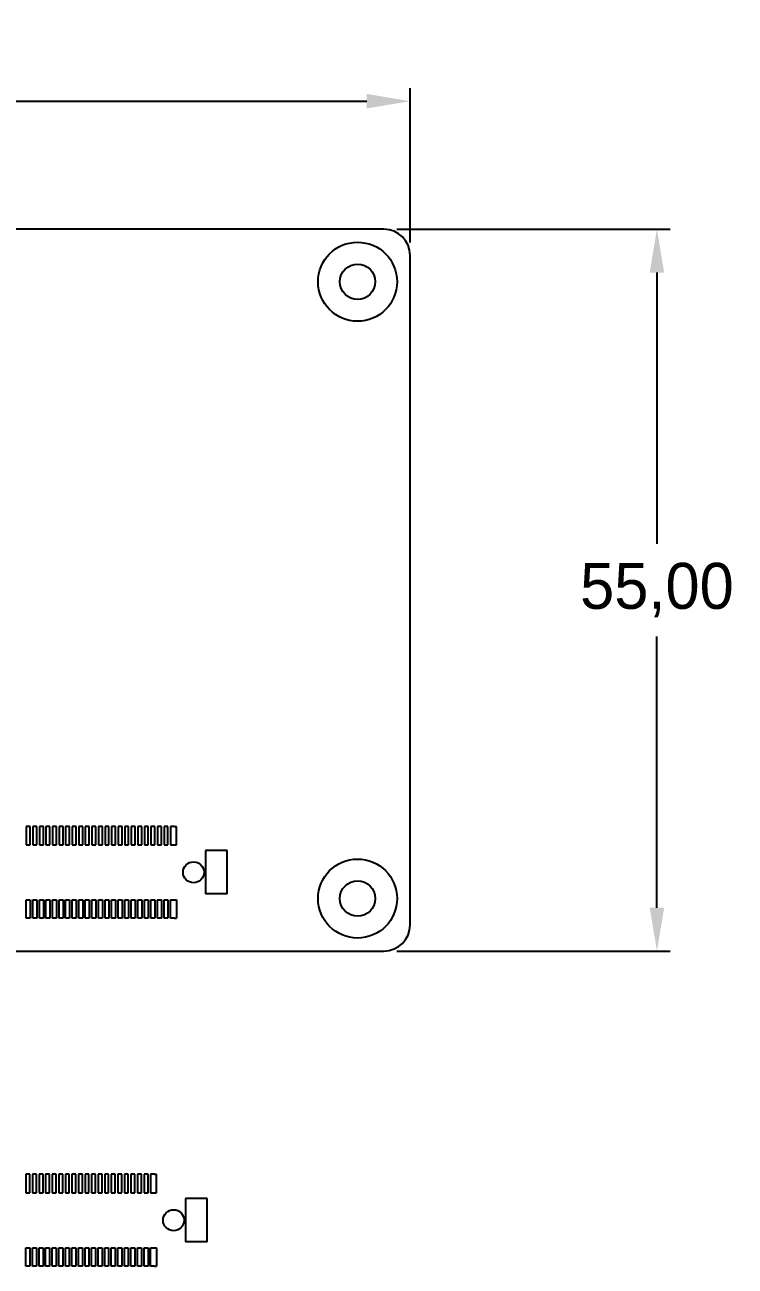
# Model space of a CAD drawing. Header units: millimetres. Extents: x 0 to 895, y 0 to 297.
# Drawn here: x 538.3 to 592.5, y 70.9 to 165.5 of the extents above; entities that cross this region are included whole.
import ezdxf

# ---------------------------------------------------------------- set-up
doc = ezdxf.new("R2010")
doc.units = ezdxf.units.MM
doc.header["$PDSIZE"] = -1
doc.styles.get("Standard").update_dxf_attribs({"font": 'GOTHIC.TTF'})
doc.dimstyles.new('ISO-25', dxfattribs={"dimtxt": 2.5, "dimasz": 2.5, "dimexe": 1.25, "dimexo": 0.625, "dimtad": 1, "dimtxsty": 'Standard', "dimcen": 2.5, "dimadec": 0, "dimazin": 0, "dimtfac": 1, "dimtmove": 0, "dimatfit": 3, "dimfxl": 1, "dimarcsym": 0})

# ---------------------------------------------------------------- blocks, each defined once
blk = doc.blocks.new('*D39')
at = {"color": 0, "lineweight": -2, "transparency": 16777216}
for p, q in [((483.708, 148.925), (483.708, 160.68)), ((567.708, 148.925), (567.708, 160.68)), ((487.01, 159.68), (564.406, 159.68))]:
    blk.add_line(p, q, dxfattribs=at)
at = {"color": 0, "transparency": 16777216}
for points in [[(487.01, 160.23), (487.01, 159.129), (483.708, 159.68)], [(564.406, 160.23), (564.406, 159.129), (567.708, 159.68)]]:
    blk.add_solid(points, dxfattribs=at)
at = {"layer": 'Defpoints', "color": 0, "transparency": 16777216}
for p in [(567.708, 159.68), (483.708, 147.925), (567.708, 147.925)]:
    blk.add_point(p, dxfattribs=at)
at = {"color": 0, "transparency": 16777216, "insert": (525.708, 163.202), "char_height": 3.5, "attachment_point": 5}
blk.add_mtext('84,00', dxfattribs=at)
blk = doc.blocks.new('*D40')
at = {"color": 0, "lineweight": -2, "transparency": 16777216}
for p, q in [((566.708, 149.925), (587.522, 149.925)), ((586.522, 146.623), (586.522, 125.948)), ((586.522, 98.227), (586.522, 118.903)), ((566.708, 94.925), (587.522, 94.925))]:
    blk.add_line(p, q, dxfattribs=at)
at = {"color": 0, "transparency": 16777216}
for points in [[(585.972, 146.623), (587.072, 146.623), (586.522, 149.925)], [(585.972, 98.227), (587.072, 98.227), (586.522, 94.925)]]:
    blk.add_solid(points, dxfattribs=at)
at = {"layer": 'Defpoints', "color": 0, "transparency": 16777216}
for p in [(565.708, 149.925), (565.708, 94.925), (586.522, 94.925)]:
    blk.add_point(p, dxfattribs=at)
at = {"color": 0, "transparency": 16777216, "insert": (586.522, 122.425), "char_height": 3.5, "attachment_point": 5}
blk.add_mtext('55,00', dxfattribs=at)

msp = doc.modelspace()

# ---------------------------------------------------------------- linework, layer by layer
at = {"color": 7, "linetype": 'Continuous', "lineweight": 25}
for p, q in [((565.708, 149.925), (485.708, 149.925)), ((567.708, 96.925), (567.708, 147.925)), ((485.708, 94.925), (565.708, 94.925))]:
    msp.add_line(p, q, dxfattribs=at)
for p, q in [((538.758, 104.425), (538.458, 104.425)), ((538.458, 104.425), (538.458, 103.025)), ((538.758, 103.025), (538.758, 104.425)), ((539.258, 104.425), (538.958, 104.425)), ((538.958, 104.425), (538.958, 103.025)), ((539.258, 103.025), (539.258, 104.425)), ((539.758, 104.425), (539.458, 104.425)), ((539.458, 104.425), (539.458, 103.025)), ((539.758, 103.025), (539.758, 104.425)), ((540.258, 104.425), (539.958, 104.425)), ((539.958, 104.425), (539.958, 103.025)), ((540.258, 103.025), (540.258, 104.425)), ((540.758, 104.425), (540.458, 104.425)), ((540.458, 104.425), (540.458, 103.025)), ((540.758, 103.025), (540.758, 104.425)), ((541.258, 104.425), (540.958, 104.425)), ((540.958, 104.425), (540.958, 103.025)), ((541.258, 103.025), (541.258, 104.425)), ((541.758, 104.425), (541.458, 104.425)), ((541.458, 104.425), (541.458, 103.025)), ((541.758, 103.025), (541.758, 104.425)), ((542.258, 104.425), (541.958, 104.425)), ((541.958, 104.425), (541.958, 103.025)), ((542.258, 103.025), (542.258, 104.425)), ((542.758, 104.425), (542.458, 104.425)), ((542.458, 104.425), (542.458, 103.025)), ((542.758, 103.025), (542.758, 104.425)), ((543.258, 104.425), (542.958, 104.425)), ((542.958, 104.425), (542.958, 103.025)), ((543.258, 103.025), (543.258, 104.425)), ((543.758, 104.425), (543.458, 104.425)), ((543.458, 104.425), (543.458, 103.025)), ((543.758, 103.025), (543.758, 104.425)), ((544.258, 104.425), (543.958, 104.425)), ((543.958, 104.425), (543.958, 103.025)), ((544.258, 103.025), (544.258, 104.425)), ((544.758, 104.425), (544.458, 104.425)), ((544.458, 104.425), (544.458, 103.025)), ((544.758, 103.025), (544.758, 104.425)), ((545.258, 104.425), (544.958, 104.425)), ((544.958, 104.425), (544.958, 103.025)), ((545.258, 103.025), (545.258, 104.425)), ((545.758, 104.425), (545.458, 104.425)), ((545.458, 104.425), (545.458, 103.025)), ((545.758, 103.025), (545.758, 104.425)), ((546.258, 104.425), (545.958, 104.425)), ((545.958, 104.425), (545.958, 103.025)), ((546.258, 103.025), (546.258, 104.425)), ((546.758, 104.425), (546.458, 104.425)), ((546.458, 104.425), (546.458, 103.025)), ((546.758, 103.025), (546.758, 104.425)), ((547.258, 104.425), (546.958, 104.425)), ((546.958, 104.425), (546.958, 103.025)), ((547.258, 103.025), (547.258, 104.425)), ((547.758, 104.425), (547.458, 104.425)), ((547.458, 104.425), (547.458, 103.025)), ((547.758, 103.025), (547.758, 104.425)), ((548.258, 104.425), (547.958, 104.425)), ((547.958, 104.425), (547.958, 103.025)), ((548.258, 103.025), (548.258, 104.425)), ((548.758, 104.425), (548.458, 104.425)), ((548.458, 104.425), (548.458, 103.025)), ((548.758, 103.025), (548.758, 104.425)), ((549.258, 104.425), (548.958, 104.425)), ((548.958, 104.425), (548.958, 103.025)), ((549.258, 103.025), (549.258, 104.425)), ((549.758, 104.425), (549.458, 104.425)), ((549.458, 104.425), (549.458, 103.025)), ((549.758, 104.425), (549.908, 104.425)), ((549.908, 103.025), (549.908, 104.425)), ((538.458, 103.025), (538.758, 103.025)), ((538.958, 103.025), (539.258, 103.025)), ((539.458, 103.025), (539.758, 103.025)), ((539.958, 103.025), (540.258, 103.025)), ((540.458, 103.025), (540.758, 103.025)), ((540.958, 103.025), (541.258, 103.025)), ((541.458, 103.025), (541.758, 103.025)), ((541.958, 103.025), (542.258, 103.025)), ((542.458, 103.025), (542.758, 103.025)), ((542.958, 103.025), (543.258, 103.025)), ((543.458, 103.025), (543.758, 103.025)), ((543.958, 103.025), (544.258, 103.025)), ((544.458, 103.025), (544.758, 103.025)), ((544.958, 103.025), (545.258, 103.025)), ((545.458, 103.025), (545.758, 103.025)), ((545.958, 103.025), (546.258, 103.025)), ((546.458, 103.025), (546.758, 103.025)), ((546.958, 103.025), (547.258, 103.025)), ((547.458, 103.025), (547.758, 103.025)), ((547.958, 103.025), (548.258, 103.025)), ((548.458, 103.025), (548.758, 103.025)), ((548.958, 103.025), (549.258, 103.025)), ((549.458, 103.025), (549.758, 103.025)), ((549.758, 103.025), (549.908, 103.025)), ((553.758, 102.575), (552.108, 102.575)), ((552.108, 102.575), (552.108, 99.275)), ((553.758, 99.275), (553.758, 102.575)), ((538.458, 97.425), (538.458, 98.825)), ((538.458, 98.825), (538.758, 98.825)), ((538.758, 98.825), (538.758, 97.425)), ((538.958, 97.425), (538.958, 98.825)), ((538.958, 98.825), (539.258, 98.825)), ((539.258, 98.825), (539.258, 97.425)), ((539.458, 97.425), (539.458, 98.825)), ((539.458, 98.825), (539.758, 98.825)), ((539.758, 98.825), (539.758, 97.425)), ((539.958, 97.425), (539.958, 98.825)), ((539.958, 98.825), (540.258, 98.825)), ((540.258, 98.825), (540.258, 97.425)), ((540.458, 97.425), (540.458, 98.825)), ((540.458, 98.825), (540.758, 98.825)), ((540.758, 98.825), (540.758, 97.425)), ((540.958, 97.425), (540.958, 98.825)), ((540.958, 98.825), (541.258, 98.825)), ((541.258, 98.825), (541.258, 97.425)), ((541.458, 97.425), (541.458, 98.825)), ((541.458, 98.825), (541.758, 98.825)), ((541.758, 98.825), (541.758, 97.425)), ((541.958, 97.425), (541.958, 98.825)), ((541.958, 98.825), (542.258, 98.825)), ((542.258, 98.825), (542.258, 97.425)), ((542.458, 97.425), (542.458, 98.825)), ((542.458, 98.825), (542.758, 98.825)), ((542.758, 98.825), (542.758, 97.425)), ((542.958, 97.425), (542.958, 98.825)), ((542.958, 98.825), (543.258, 98.825)), ((543.258, 98.825), (543.258, 97.425)), ((543.458, 97.425), (543.458, 98.825)), ((543.458, 98.825), (543.758, 98.825)), ((543.758, 98.825), (543.758, 97.425)), ((543.958, 97.425), (543.958, 98.825)), ((543.958, 98.825), (544.258, 98.825)), ((544.258, 98.825), (544.258, 97.425)), ((544.458, 97.425), (544.458, 98.825)), ((544.458, 98.825), (544.758, 98.825)), ((544.758, 98.825), (544.758, 97.425)), ((544.958, 97.425), (544.958, 98.825)), ((544.958, 98.825), (545.258, 98.825)), ((545.258, 98.825), (545.258, 97.425)), ((545.458, 97.425), (545.458, 98.825)), ((545.458, 98.825), (545.758, 98.825)), ((545.758, 98.825), (545.758, 97.425)), ((545.958, 97.425), (545.958, 98.825)), ((545.958, 98.825), (546.258, 98.825)), ((546.258, 98.825), (546.258, 97.425)), ((546.458, 97.425), (546.458, 98.825)), ((546.458, 98.825), (546.758, 98.825)), ((546.758, 98.825), (546.758, 97.425)), ((546.958, 97.425), (546.958, 98.825)), ((546.958, 98.825), (547.258, 98.825)), ((547.258, 98.825), (547.258, 97.425)), ((547.458, 97.425), (547.458, 98.825)), ((547.458, 98.825), (547.758, 98.825)), ((547.758, 98.825), (547.758, 97.425)), ((547.958, 97.425), (547.958, 98.825)), ((547.958, 98.825), (548.258, 98.825)), ((548.258, 98.825), (548.258, 97.425)), ((548.458, 97.425), (548.458, 98.825)), ((548.458, 98.825), (548.758, 98.825)), ((548.758, 98.825), (548.758, 97.425)), ((548.958, 97.425), (548.958, 98.825)), ((548.958, 98.825), (549.258, 98.825)), ((549.258, 98.825), (549.258, 97.425)), ((549.458, 97.425), (549.458, 98.825)), ((549.458, 98.825), (549.758, 98.825)), ((549.758, 98.825), (549.908, 98.825)), ((549.908, 98.825), (549.908, 97.425)), ((553.758, 99.275), (552.108, 99.275)), ((538.758, 97.425), (538.458, 97.425)), ((539.258, 97.425), (538.958, 97.425)), ((539.758, 97.425), (539.458, 97.425)), ((540.258, 97.425), (539.958, 97.425)), ((540.758, 97.425), (540.458, 97.425)), ((541.258, 97.425), (540.958, 97.425)), ((541.758, 97.425), (541.458, 97.425)), ((542.258, 97.425), (541.958, 97.425)), ((542.758, 97.425), (542.458, 97.425)), ((543.258, 97.425), (542.958, 97.425)), ((543.758, 97.425), (543.458, 97.425)), ((544.258, 97.425), (543.958, 97.425)), ((544.758, 97.425), (544.458, 97.425)), ((545.258, 97.425), (544.958, 97.425)), ((545.758, 97.425), (545.458, 97.425)), ((546.258, 97.425), (545.958, 97.425)), ((546.758, 97.425), (546.458, 97.425)), ((547.258, 97.425), (546.958, 97.425)), ((547.758, 97.425), (547.458, 97.425)), ((548.258, 97.425), (547.958, 97.425)), ((548.758, 97.425), (548.458, 97.425)), ((549.258, 97.425), (548.958, 97.425)), ((549.758, 97.425), (549.458, 97.425)), ((549.758, 97.425), (549.908, 97.425)), ((538.735, 77.914), (538.435, 77.914)), ((538.435, 77.914), (538.435, 76.514)), ((538.735, 76.514), (538.735, 77.914)), ((539.235, 77.914), (538.935, 77.914)), ((538.935, 77.914), (538.935, 76.514)), ((539.235, 76.514), (539.235, 77.914)), ((539.735, 77.914), (539.435, 77.914)), ((539.435, 77.914), (539.435, 76.514)), ((539.735, 76.514), (539.735, 77.914)), ((540.235, 77.914), (539.935, 77.914)), ((539.935, 77.914), (539.935, 76.514)), ((540.235, 76.514), (540.235, 77.914)), ((540.735, 77.914), (540.435, 77.914)), ((540.435, 77.914), (540.435, 76.514)), ((540.735, 76.514), (540.735, 77.914)), ((541.235, 77.914), (540.935, 77.914)), ((540.935, 77.914), (540.935, 76.514)), ((541.235, 76.514), (541.235, 77.914)), ((541.735, 77.914), (541.435, 77.914)), ((541.435, 77.914), (541.435, 76.514)), ((541.735, 76.514), (541.735, 77.914)), ((542.235, 77.914), (541.935, 77.914)), ((541.935, 77.914), (541.935, 76.514)), ((542.235, 76.514), (542.235, 77.914)), ((542.735, 77.914), (542.435, 77.914)), ((542.435, 77.914), (542.435, 76.514)), ((542.735, 76.514), (542.735, 77.914)), ((543.235, 77.914), (542.935, 77.914)), ((542.935, 77.914), (542.935, 76.514)), ((543.235, 76.514), (543.235, 77.914)), ((543.735, 77.914), (543.435, 77.914)), ((543.435, 77.914), (543.435, 76.514)), ((543.735, 76.514), (543.735, 77.914)), ((544.235, 77.914), (543.935, 77.914)), ((543.935, 77.914), (543.935, 76.514)), ((544.235, 76.514), (544.235, 77.914)), ((544.735, 77.914), (544.435, 77.914)), ((544.435, 77.914), (544.435, 76.514)), ((544.735, 76.514), (544.735, 77.914)), ((545.235, 77.914), (544.935, 77.914)), ((544.935, 77.914), (544.935, 76.514)), ((545.235, 76.514), (545.235, 77.914)), ((545.735, 77.914), (545.435, 77.914)), ((545.435, 77.914), (545.435, 76.514)), ((545.735, 76.514), (545.735, 77.914)), ((546.235, 77.914), (545.935, 77.914)), ((545.935, 77.914), (545.935, 76.514)), ((546.235, 76.514), (546.235, 77.914)), ((546.735, 77.914), (546.435, 77.914)), ((546.435, 77.914), (546.435, 76.514)), ((546.735, 76.514), (546.735, 77.914)), ((547.235, 77.914), (546.935, 77.914)), ((546.935, 77.914), (546.935, 76.514)), ((547.235, 76.514), (547.235, 77.914)), ((547.735, 77.914), (547.435, 77.914)), ((547.435, 77.914), (547.435, 76.514)), ((547.735, 76.514), (547.735, 77.914)), ((548.235, 77.914), (547.935, 77.914)), ((547.935, 77.914), (547.935, 76.514)), ((548.235, 77.914), (548.385, 77.914)), ((548.385, 76.514), (548.385, 77.914)), ((538.435, 76.514), (538.735, 76.514)), ((538.935, 76.514), (539.235, 76.514)), ((539.435, 76.514), (539.735, 76.514)), ((539.935, 76.514), (540.235, 76.514)), ((540.435, 76.514), (540.735, 76.514)), ((540.935, 76.514), (541.235, 76.514)), ((541.435, 76.514), (541.735, 76.514)), ((541.935, 76.514), (542.235, 76.514)), ((542.435, 76.514), (542.735, 76.514)), ((542.935, 76.514), (543.235, 76.514)), ((543.435, 76.514), (543.735, 76.514)), ((543.935, 76.514), (544.235, 76.514)), ((544.435, 76.514), (544.735, 76.514)), ((544.935, 76.514), (545.235, 76.514)), ((545.435, 76.514), (545.735, 76.514)), ((545.935, 76.514), (546.235, 76.514)), ((546.435, 76.514), (546.735, 76.514)), ((546.935, 76.514), (547.235, 76.514)), ((547.435, 76.514), (547.735, 76.514)), ((547.935, 76.514), (548.235, 76.514)), ((548.235, 76.514), (548.385, 76.514)), ((552.235, 76.064), (550.585, 76.064)), ((550.585, 76.064), (550.585, 72.764)), ((552.235, 72.764), (552.235, 76.064)), ((538.435, 70.914), (538.435, 72.314)), ((538.435, 72.314), (538.735, 72.314)), ((538.735, 72.314), (538.735, 70.914)), ((538.935, 70.914), (538.935, 72.314)), ((538.935, 72.314), (539.235, 72.314)), ((539.235, 72.314), (539.235, 70.914)), ((539.435, 70.914), (539.435, 72.314)), ((539.435, 72.314), (539.735, 72.314)), ((539.735, 72.314), (539.735, 70.914)), ((539.935, 70.914), (539.935, 72.314)), ((539.935, 72.314), (540.235, 72.314)), ((540.235, 72.314), (540.235, 70.914)), ((540.435, 70.914), (540.435, 72.314)), ((540.435, 72.314), (540.735, 72.314)), ((540.735, 72.314), (540.735, 70.914)), ((540.935, 70.914), (540.935, 72.314)), ((540.935, 72.314), (541.235, 72.314)), ((541.235, 72.314), (541.235, 70.914)), ((541.435, 70.914), (541.435, 72.314)), ((541.435, 72.314), (541.735, 72.314)), ((541.735, 72.314), (541.735, 70.914)), ((541.935, 70.914), (541.935, 72.314)), ((541.935, 72.314), (542.235, 72.314)), ((542.235, 72.314), (542.235, 70.914)), ((542.435, 70.914), (542.435, 72.314)), ((542.435, 72.314), (542.735, 72.314)), ((542.735, 72.314), (542.735, 70.914)), ((542.935, 70.914), (542.935, 72.314)), ((542.935, 72.314), (543.235, 72.314)), ((543.235, 72.314), (543.235, 70.914)), ((543.435, 70.914), (543.435, 72.314)), ((543.435, 72.314), (543.735, 72.314)), ((543.735, 72.314), (543.735, 70.914)), ((543.935, 70.914), (543.935, 72.314)), ((543.935, 72.314), (544.235, 72.314)), ((544.235, 72.314), (544.235, 70.914)), ((544.435, 70.914), (544.435, 72.314)), ((544.435, 72.314), (544.735, 72.314)), ((544.735, 72.314), (544.735, 70.914)), ((544.935, 70.914), (544.935, 72.314)), ((544.935, 72.314), (545.235, 72.314)), ((545.235, 72.314), (545.235, 70.914)), ((545.435, 70.914), (545.435, 72.314)), ((545.435, 72.314), (545.735, 72.314)), ((545.735, 72.314), (545.735, 70.914)), ((545.935, 70.914), (545.935, 72.314)), ((545.935, 72.314), (546.235, 72.314)), ((546.235, 72.314), (546.235, 70.914)), ((546.435, 70.914), (546.435, 72.314)), ((546.435, 72.314), (546.735, 72.314)), ((546.735, 72.314), (546.735, 70.914)), ((546.935, 70.914), (546.935, 72.314)), ((546.935, 72.314), (547.235, 72.314)), ((547.235, 72.314), (547.235, 70.914)), ((547.435, 70.914), (547.435, 72.314)), ((547.435, 72.314), (547.735, 72.314)), ((547.735, 72.314), (547.735, 70.914)), ((547.935, 70.914), (547.935, 72.314)), ((547.935, 72.314), (548.235, 72.314)), ((548.235, 72.314), (548.385, 72.314)), ((548.385, 72.314), (548.385, 70.914)), ((552.235, 72.764), (550.585, 72.764)), ((538.735, 70.914), (538.435, 70.914)), ((539.235, 70.914), (538.935, 70.914)), ((539.735, 70.914), (539.435, 70.914)), ((540.235, 70.914), (539.935, 70.914)), ((540.735, 70.914), (540.435, 70.914)), ((541.235, 70.914), (540.935, 70.914)), ((541.735, 70.914), (541.435, 70.914)), ((542.235, 70.914), (541.935, 70.914)), ((542.735, 70.914), (542.435, 70.914)), ((543.235, 70.914), (542.935, 70.914)), ((543.735, 70.914), (543.435, 70.914)), ((544.235, 70.914), (543.935, 70.914)), ((544.735, 70.914), (544.435, 70.914)), ((545.235, 70.914), (544.935, 70.914)), ((545.735, 70.914), (545.435, 70.914)), ((546.235, 70.914), (545.935, 70.914)), ((546.735, 70.914), (546.435, 70.914)), ((547.235, 70.914), (546.935, 70.914)), ((547.735, 70.914), (547.435, 70.914)), ((548.235, 70.914), (547.935, 70.914)), ((548.235, 70.914), (548.385, 70.914))]:
    msp.add_line(p, q)
for centre, radius in [((563.708, 145.925), 3.01), ((563.708, 145.925), 1.35), ((563.708, 98.925), 3.01), ((563.708, 98.925), 1.35)]:
    msp.add_circle(centre, radius, dxfattribs=at)
for centre in [(551.208, 100.925), (549.685, 74.414)]:
    msp.add_circle(centre, 0.8)
for centre, start, end in [((565.708, 147.925), 0, 90), ((565.708, 96.925), 270, 0)]:
    msp.add_arc(centre, 2, start, end, dxfattribs=at)

# ---------------------------------------------------------------- dimensions: what is measured, and where the dimension line sits
dim = msp.add_linear_dim(base=(567.708, 159.68), p1=(483.708, 147.925), p2=(567.708, 147.925), dimstyle='ISO-25', override={"dimtxt": 3.5, "dimasz": 3.302, "dimexe": 1, "dimexo": 1, "dimgap": 1.524, "dimtih": 1, "dimtoh": 1, "dimzin": 0, "dimadec": 2, "dimtzin": 0})
dim.commit()
dim.dimension.update_dxf_attribs({"geometry": '*D39', "text_midpoint": (525.708, 163.202)})
dim = msp.add_linear_dim(base=(586.522, 94.925), p1=(565.708, 149.925), p2=(565.708, 94.925), angle=90, dimstyle='ISO-25', override={"dimtxt": 3.5, "dimasz": 3.302, "dimexe": 1, "dimexo": 1, "dimgap": 1.524, "dimtih": 1, "dimtoh": 1, "dimzin": 0, "dimadec": 2, "dimtzin": 0})
dim.commit()
dim.dimension.update_dxf_attribs({"geometry": '*D40', "text_midpoint": (586.522, 122.425)})

doc.saveas('drawing.dxf')
